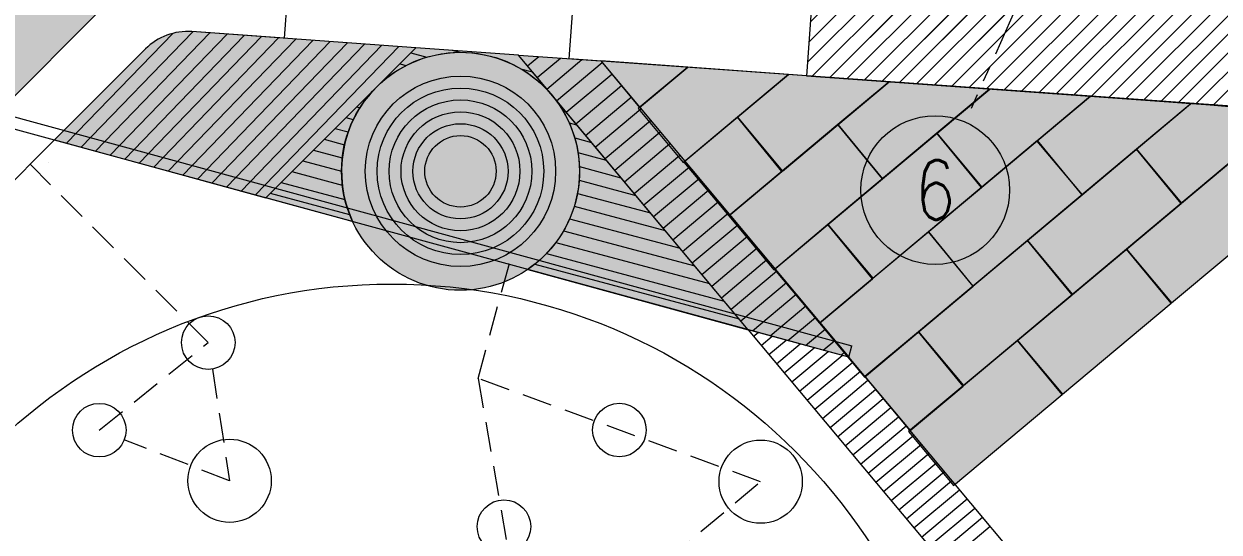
# Model space of a CAD drawing. Header units: millimetres. Extents: x 2471 to 2909, y 1327 to 1568.
# Drawn here: x 2622.96 to 2633.01, y 1375.68 to 1379.95 of the extents above; entities that cross this region are included whole.
import ezdxf
from ezdxf.enums import TextEntityAlignment as Align

# ---------------------------------------------------------------- set-up
doc = ezdxf.new("R2010")
doc.units = ezdxf.units.MM
for name, pattern in [('PHANTOM', [2.5, 1.25, -0.25, 0.25, -0.25, 0.25, -0.25]), ('XREF_MOBILIARIO_200612$0$DASHED', [19.049999999999997, 12.7, -6.35]), ('XREF_MOBILIARIO_200612$0$DASHED2', [0.375, 0.25, -0.125])]:
    doc.linetypes.add(name, pattern=pattern)
doc.layers.get('0').update_dxf_attribs({"color": 251, "lineweight": 9})
for name, color, linetype, lineweight in [('01-detalle', 251, 'Continuous', 13), ('A-EJES', 251, 'PHANTOM', 13), ('A-HATCH', 251, 'Continuous', 13), ('A-MURO BAJO', 251, 'Continuous', 13), ('COTAS-EXTER', 251, 'Continuous', 13), ('DLP_VERDE', 251, 'Continuous', 13), ('HATCH', 251, 'Continuous', 13), ('HATCH-PISOS', 251, 'Continuous', 13), ('XREF_MOBILIARIO_200612$0$A-CARP', 251, 'Continuous', 13), ('XREF_MOBILIARIO_200612$0$A-TECHO-PROY', 251, 'XREF_MOBILIARIO_200612$0$DASHED', 13), ('XREF_PAISAJISMO_200612$0$A-MURO BAJO', 251, 'Continuous', 13), ('XREF_PAISAJISMO_200612$0$A-PISO', 251, 'Continuous', 13), ('XREF_PAISAJISMO_200612$0$A-PISO-BAJO', 251, 'Continuous', 13), ('XREF_PISOS_200612$0$A-PISO', 251, 'Continuous', 13)]:
    doc.layers.add(name, color=color, linetype=linetype, lineweight=lineweight)
doc.styles.add('ROMANS', font='romans.shx', dxfattribs={"width": 0.8})

# ---------------------------------------------------------------- blocks, each defined once
blk = doc.blocks.new('A$C64a6e5d1')
at = {"layer": 'A-EJES', "ltscale": 0.5}
blk.add_line((61.06748395206523, 14.91401580348611, -3.413906476472085e-07), (54.99859413161175, 1.196560632437468, -4.65277739234368e-07), dxfattribs=at)
at = {"layer": 'A-EJES', "linetype": 'Continuous'}
blk.add_circle((54.74572372244438, 0.625, -4.65277739234368e-07), 0.6249999999999999, dxfattribs=at)
at = {"layer": 'A-EJES', "color": 1, "linetype": 'Continuous', "style": 'ROMANS', "width": 0.8}
blk.add_text('6', height=0.4999999999999999, dxfattribs=at).set_placement((54.74572372244438, 0.625, -4.65277739234368e-07), align=Align.MIDDLE_CENTER)
blk = doc.blocks.new('XREF_MOBILIARIO_200612$0$B2')
blk.add_circle((-2.328306436538696e-10, 0), 0.35)
blk = doc.blocks.new('XREF_MOBILIARIO_200612$0$B3')
blk.add_circle((0, 0), 0.225)
blk = doc.blocks.new('XREF_MOBILIARIO_200612')
at = {"layer": 'XREF_MOBILIARIO_200612$0$A-TECHO-PROY', "linetype": 'XREF_MOBILIARIO_200612$0$DASHED2'}
for p, q in [((66.7052330331359, 56.80889289408038, -1.565604521475061e-07), (65.20713009645777, 58.3069958307585, -1.081903963408292e-06)), ((68.97316423065614, 56.50829441516447, 4.653556111599346e-06), (69.26146276356926, 57.56270012679071)), ((65.78931268258356, 56.07288004674407, -1.565604521475061e-07), (66.7052330331359, 56.80889289408038, -1.565604521475061e-07)), ((71.34874377023012, 55.64015730819183, 4.653556111599346e-06), (68.97316423065614, 56.50829441516447, 4.653556111599346e-06)), ((68.97316423065614, 56.50829441516447, 4.653556111599346e-06), (69.40912495642951, 54.01691445420765, 4.653556111599346e-06)), ((69.40912495642951, 54.01691445420765, 4.653556111599346e-06), (71.34874377023012, 55.64015730819183, 4.653556111599346e-06))]:
    blk.add_line(p, q, dxfattribs=at)
at = {"layer": 'XREF_MOBILIARIO_200612$0$A-TECHO-PROY', "linetype": 'XREF_MOBILIARIO_200612$0$DASHED2', "elevation": -1.565604521475061e-07}
blk.add_lwpolyline([(66.73959496573715, 56.58653224651003), (66.8846786811647, 55.64767617899076), (65.99906361848207, 55.99145802951472)], dxfattribs=at)
at = {"layer": 'XREF_MOBILIARIO_200612$0$A-CARP', "color": 6}
for name, p, rotation in [('XREF_MOBILIARIO_200612$0$B3', (66.7052330331359, 56.80889289408038, -1.565604521475061e-07), 268.8589869523622), ('XREF_MOBILIARIO_200612$0$B3', (65.78931268258356, 56.07288004674407, -1.565604521475061e-07), 268.8589869523622), ('XREF_MOBILIARIO_200612$0$B3', (70.16095400044313, 56.07422586167815, 4.653556111599346e-06), 268.7304302500143), ('XREF_MOBILIARIO_200612$0$B2', (66.8846786811647, 55.64767617899076, -1.565604521475061e-07), 11.60911727575948), ('XREF_MOBILIARIO_200612$0$B2', (71.34874377023012, 55.64015730819183, 4.653556111599346e-06), 9.539961799633913), ('XREF_MOBILIARIO_200612$0$B3', (69.19114459354282, 55.26260443468606, 4.653556111599346e-06), 268.7304302500143)]:
    blk.add_blockref(name, p, dxfattribs=dict(at, rotation=rotation))
blk = doc.blocks.new('A$Cda3111fd')
at = {"layer": 'XREF_PAISAJISMO_200612$0$A-MURO BAJO'}
for p, q in [((36.75981454981957, 22.35774051491171, 1.57157086263641e-05), (32.75092070482788, 18.34884666930884, 1.57157086263641e-05)), ((43.43711673250073, 20.53201403934509, 1.57157086263641e-05), (43.46349091047887, 20.62847337126732, 1.57157086263641e-05))]:
    blk.add_line(p, q, dxfattribs=at)
at = {"layer": 'XREF_PAISAJISMO_200612$0$A-MURO BAJO', "elevation": 1.57157086263641e-05}
for points in [[(30.53929266083287, 24.16224348824471), (43.46349091047887, 20.62847337126732)], [(43.43711673250073, 20.53201403934509), (30.53199856553692, 24.06056722719222)]]:
    blk.add_lwpolyline(points, dxfattribs=at)
at = {"layer": 'XREF_PAISAJISMO_200612$0$A-PISO'}
blk.add_line((42.59147569036577, 20.7634032536298, 1.57157086263641e-05), (45.57928849817836, 17.19325617514551, 1.57157086263641e-05), dxfattribs=at)
at = {"layer": 'XREF_PAISAJISMO_200612$0$A-PISO', "elevation": 1.57157086263641e-05}
blk.add_lwpolyline([(45.84551605765591, 17.65420899633318), (43.43711673250073, 20.53201403934509)], dxfattribs=at)
at = {"layer": 'XREF_PAISAJISMO_200612$0$A-PISO-BAJO'}
blk.add_circle((39.5947667924047, 16.34709194395691, 1.57157086263641e-05), 4.8, dxfattribs=at)
at = {"layer": 'XREF_PISOS_200612$0$A-PISO'}
for p, q in [((36.70706619383418, 22.16482185013592, 1.57157086263641e-05), (36.70804862337536, 22.16455323155969, 1.57157086263641e-05)), ((42.63807211184758, 20.7077250406146, 1.57157086263641e-05), (42.67658910891623, 20.7399596106261, 1.57157086263641e-05)), ((42.70225128449965, 20.63103714212775, 1.57157086263641e-05), (42.79403231825563, 20.70784796308726, 1.57157086263641e-05)), ((42.76643045715173, 20.5543492436409, 1.57157086263641e-05), (42.91147552756593, 20.67573631554842, 1.57157086263641e-05)), ((42.8306096298038, 20.47766134515405, 1.57157086263641e-05), (43.02891873690533, 20.64362466707826, 1.57157086263641e-05)), ((42.89478880245588, 20.40097344666719, 1.57157086263641e-05), (43.14636194621562, 20.61151301953942, 1.57157086263641e-05)), ((42.95896797510795, 20.32428554818034, 1.57157086263641e-05), (43.26380515555502, 20.57940137106925, 1.57157086263641e-05)), ((43.02314714776003, 20.24759764876217, 1.57157086263641e-05), (43.38124836486531, 20.54728972353041, 1.57157086263641e-05)), ((43.0873263204121, 20.17090975027531, 1.57157086263641e-05), (43.47076487654704, 20.49180644378066, 1.57157086263641e-05)), ((43.15150549306418, 20.09422185178846, 1.57157086263641e-05), (43.53494404919911, 20.41511854436249, 1.57157086263641e-05)), ((43.21568466571625, 20.01753395330161, 1.57157086263641e-05), (43.59912322185119, 20.33843064587563, 1.57157086263641e-05)), ((43.27986383839743, 19.94084605481476, 1.57157086263641e-05), (43.66330239450326, 20.26174274738878, 1.57157086263641e-05)), ((43.34404301104951, 19.8641581563279, 1.57157086263641e-05), (43.72748156715534, 20.18505484890193, 1.57157086263641e-05)), ((43.40822218370158, 19.78747025690973, 1.57157086263641e-05), (43.79166073980741, 20.10836695041507, 1.57157086263641e-05)), ((43.47240135635366, 19.71078235842288, 1.57157086263641e-05), (43.85583991245949, 20.03167905192822, 1.57157086263641e-05)), ((43.53658052900573, 19.63409445993602, 1.57157086263641e-05), (43.92001908511156, 19.95499115251005, 1.57157086263641e-05)), ((43.60075970165781, 19.55740656144917, 1.57157086263641e-05), (43.98419825776364, 19.87830325402319, 1.57157086263641e-05)), ((43.66493887430988, 19.48071866296232, 1.57157086263641e-05), (44.04837743041571, 19.80161535553634, 1.57157086263641e-05)), ((43.72911804696196, 19.40403076447546, 1.57157086263641e-05), (44.11255660306779, 19.72492745704949, 1.57157086263641e-05)), ((43.79329721961403, 19.32734286505729, 1.57157086263641e-05), (44.17673577571986, 19.64823955856264, 1.57157086263641e-05)), ((43.85747639226611, 19.25065496657044, 1.57157086263641e-05), (44.24091494840104, 19.57155166007578, 1.57157086263641e-05)), ((43.92165556491818, 19.17396706808358, 1.57157086263641e-05), (44.30509412105312, 19.49486376158893, 1.57157086263641e-05)), ((43.98583473757026, 19.09727916959673, 1.57157086263641e-05), (44.36927329370519, 19.41817586217076, 1.57157086263641e-05)), ((44.05001391022233, 19.02059127110988, 1.57157086263641e-05), (44.43345246635727, 19.3414879636839, 1.57157086263641e-05)), ((44.11419308290351, 18.94390337262303, 1.57157086263641e-05), (44.49763163900934, 19.26480006519705, 1.57157086263641e-05)), ((44.17837225555559, 18.86721547320485, 1.57157086263641e-05), (44.56181081166142, 19.1881121667102, 1.57157086263641e-05)), ((44.24255142820766, 18.790527574718, 1.57157086263641e-05), (44.62598998431349, 19.11142426822335, 1.57157086263641e-05))]:
    blk.add_line(p, q, dxfattribs=at)
blk.add_blockref('XREF_MOBILIARIO_200612', (-28.65185985536664, -36.15390878543258, 1.57157086263641e-05))
blk = doc.blocks.new('ESTRUCTURAS_PISO-1')
at = {"layer": 'HATCH'}
h = blk.add_hatch(color=256, dxfattribs=at)
h.dxf.hatch_style = 1
h.paths.add_polyline_path([(0.1499999901079718, 19.44999999668642), (0.1499999922561983, 14.60000000600598), (5.887486622668803e-07, 14.60000000616151), (-2.934752046712674e-06, 19.44999999667903)])
h.paths.add_polyline_path([(0.1499999928682882, 25.95000000711354), (-5.750000026271664, 25.95000000711354), (-5.750000026271664, 24.90000000721841), (-5.600000026644011, 24.90000000718919), (-5.600000027575334, 25.80000000716143), (-3.661173650471028e-06, 25.80000000709185), (-3.661244591057766e-06, 20.55000000711334), (-1.400003661290611, 20.55000000711266), (-1.400003661291521, 20.45000000710161), (-3.661290065792855e-06, 20.45000000710161), (-2.971077265101485e-06, 19.49999999667909), (1.799999990873403, 19.49999999676641), (1.799999991804725, 20.14999999637678), (1.699999994039899, 20.14999999637678), (1.699999989383286, 19.64999999677241), (0.1499999900188413, 19.6499999966851)])
h.paths.add_polyline_path([(-2.400000023105349, 21.40000001892554), (-2.300000025499685, 21.40000001898738), (-2.300000025898953, 23.10000000707873), (-5.750000023105713, 23.10000000707873), (-5.750000024036126, 21.80000000707298), (-5.650000024036672, 21.80000000707298), (-5.650000024036672, 23.00000000707269), (-2.400000023477332, 23.00000000714272)], flags=17)
h.paths.add_polyline_path([(-5.750000023501343, 20.45000000711354), (-2.30000002496763, 20.45000000711354), (-2.30000002496763, 20.60000000706134), (-5.750000023501343, 20.60000000709033)], flags=17)
h.paths.add_polyline_path([(-6.250003684932381, 17.49999994136726), (-6.250003684932381, 17.74999994136749), (-5.000000014646503, 17.74999995597409), (-5.00000001562239, 17.49999995653786)])
h.paths.add_polyline_path([(1.14999999027259, 15.10000000163188), (1.049999989714706, 15.10000000163188), (1.049999986084913, 13.10000000130026), (0.1499999868392479, 13.10000000036894), (0.149999986218063, 13.7000000003693), (-1.32231434690766e-08, 13.70000000021378), (-1.32231434690766e-08, 13.02500000021359), (-1.32231434690766e-08, 12.35000000021341), (0.149999986218063, 12.35000000005789), (0.1499999868383384, 12.95000000005825), (1.049999986084913, 12.94999999912693), (1.049999989714706, 10.94999999879542), (1.149999989341268, 10.94999999879542), (1.149999985615977, 12.94999999912693), (6.399999994740028, 12.95000001106484), (6.399999995450344, 12.60000001080857), (6.549999995451799, 12.60000001101946), (6.549999994607788, 13.02500000021359), (6.549999995451799, 13.44999998940727), (6.399999992926496, 13.44999998961816), (6.399999992082485, 13.09999998936235), (1.149999985615977, 13.10000000130026)])
h.paths.add_polyline_path([(0.149999990086144, 6.500000003740752), (0.1499999922561983, 11.4499999944212), (-7.185008144006133e-09, 11.44999999426568), (2.101023710565642e-08, 6.599999998643739), (-1.450000009989708, 6.599999996408997), (-1.450000009989708, 7.049999985408022), (-4.100000009989344, 7.049999954061605), (-4.100000010003896, 6.899999996787415), (-1.600000009812902, 6.899999996711813), (-1.600000009915675, 6.449999996264978), (-9.899849828798324e-09, 6.449999998643648), (-9.899849828798324e-09, 1.149994747349524), (-0.9000000094556526, 1.149991251752112), (-0.9000000102296326, 0.9999999873791694), (2.159140422008932e-09, 0.9999999872172793), (0, 0), (4.599997728599192, -6.536652108479757e-09), (4.599997728601011, 0.1499847499508178), (0.1499999928646503, 0.1500089923139285), (0.1499999926736564, 6.350000003742025), (1.799999991088043, 6.350000003649029), (1.799999990873403, 6.500000003660716)])
h.paths.add_polyline_path([(2.70000000148957, 5.550000003573359), (6.150000003291098, 5.550000003547893), (6.150000002794513, 5.650000003547348), (2.70000000149048, 5.650000003573723)])
h.paths.add_polyline_path([(2.69999999776519, 6.450000003562081), (2.799999995530015, 6.450000003562081), (2.799999996453153, 8.150000003800642), (6.049999999255306, 8.150000003713558), (6.050000000186628, 6.850000003074229), (6.149999995902363, 6.850000003219748), (6.149999996606311, 8.250000003810442), (2.70000000521577, 8.250000003736773)])
h.paths.add_polyline_path([(2.799999997389023, 3.050000003789364), (6.049999999257125, 3.05000000370228), (6.050000000186628, 4.350000004021013), (6.14999999869633, 4.350000003875493), (6.149999996526276, 2.900000003620448), (2.699999998075327, 2.900000003752325), (2.699999994815698, 4.750000003535888), (2.799999996463157, 4.750000003521563)])
h.paths.add_polyline_path([(-8.400000015386468, 9.399997958064432), (-8.400000015387377, 9.299997962376892), (-6.650000015083606, 9.2999979557394), (-6.650000014152283, 8.399997956493735), (-7.250000015003934, 8.399997957586038), (-7.250000014848411, 8.249997958144832), (-6.50000001508306, 8.249997956432594), (-6.50000001508397, 15.54999995996434), (-4.000000016390914, 15.54999995996434), (-4.000000015079422, 8.24999795708652), (-1.900000013475619, 8.249997956946572), (-1.900000013464705, 8.399999954503187), (-3.850000013468161, 8.399999954535701), (-3.850000013179852, 12.09999995453461), (-1.200000013788667, 12.09999995448914), (-1.200000013788667, 12.24999995449025), (-3.850000013179852, 12.2499999545463), (-3.850000013153476, 13.84999995453461), (-1.200000014399848, 13.84999995435123), (-1.200000014378929, 13.99999995435951), (-3.850000013770114, 13.9999999544907), (-3.850000017528146, 15.69999994814884), (-6.650000015079968, 15.69999762439011), (-6.650000015083606, 9.399997955270464)])
h.paths.add_polyline_path([(-10.9000000136657, 0.3999999965470806), (-10.75000001359876, 0.3999999965416237), (-10.75000000506498, 3.500000003163564), (-10.60000000515811, 3.499999999438273), (-10.60000001368644, 0.1999999938151404), (-10.90000001369117, 0.1999999929029173)])
h.paths.add_polyline_path([(-6.15000000998316, 5.249999998436579), (-6.300000009994619, 5.249999998651447), (-6.300000010074655, 6.899999999438478), (-11.10000000075524, 6.899999997268424), (-11.10000000059972, 7.04999999670963), (-4.750000009952601, 7.049999958050194), (-4.750000009938958, 6.899999997925761), (-6.150000010105032, 6.899999999505781)])
h.paths.add_polyline_path([(-12.00000000639193, 6.900000003306559), (-12.60000000639229, 6.900000002686284), (-12.60000000546097, 6.000000003439709), (-10.600000005129, 5.999999999809916), (-10.600000005129, 5.900000000183354), (-12.60000000546097, 5.900000003908644), (-12.60000001700337, 0.3999999839160182), (-12.45000020287534, 0.3999999839160182), (-12.44999984873357, 0.2000000295377049), (-12.59999974622679, 0.2000000303369234), (-12.74999996135739, 0.2000000303371507), (-12.75000002810793, 6.900000020378229), (-14.9499999766349, 6.900000000155728), (-14.9499999766349, 7.050000003318701), (-12.6000000281083, 7.050000002780962), (-12.00000000654745, 7.050000002747765)])
h.paths.add_polyline_path([(-6.20000000989603, 4.24999999399472), (-7.800000010133772, 4.249999993063398), (-7.80000001004737, 0.7999999902694981), (-6.600000009437281, 0.7999999912008207), (-6.600000009524592, 0.6999999908283598), (-7.90000001014414, 0.6999999929183787), (-7.900000010070471, 4.349999984309079), (-6.20000000989603, 4.34999999175966)])
h.paths.add_polyline_path([(-5.300000009907308, 4.349999988035279), (-5.300000009881842, 0.6999999862335926), (-5.400000009881296, 0.6999999867301767), (-5.400000009907671, 4.349999988034369)])
h.paths.add_polyline_path([(-2.800000010121039, 4.249999992137873), (-4.500000009855285, 4.249999993063398), (-4.500000009869837, 4.349999994709151), (-2.700000010086114, 4.349999991449522), (-2.700000009954238, 0.6999999929984142), (-4.100000010238546, 0.6999999908283598), (-4.100000010325857, 0.7999999912008207), (-2.800000010035546, 0.7999999902694981)])
h.paths.add_polyline_path([(-8.100000006853406, 14.89999796627717), (-8.400000006858136, 14.89999796536495), (-8.400000015415571, 11.79999795974084), (-8.2500000154796, 11.79999795601555), (-8.250000006935807, 14.69999796628554), (-8.100000006869777, 14.69999796627872)])
h.paths.add_polyline_path([(-16.30000001506141, 11.04999796365018), (-14.60000001529352, 11.04999796272432), (-14.60000001527897, 10.94999796107845), (-16.40000001513363, 10.94999796433808), (-16.4000000152655, 14.39999796278926), (-15.00000001491026, 14.39999796495931), (-15.00000001482294, 14.29999796458674), (-16.30000001514873, 14.29999796551806)])
h.paths.add_polyline_path([(-12.80000001515418, 10.04999795713616), (-12.80000001507415, 8.399997956349125), (-8.15000001494991, 8.39999795851736), (-8.150000015104524, 8.249997959076154), (-14.3500000152053, 8.249997967546278), (-14.35000001521803, 8.399997957861729), (-12.95000001504377, 8.399997956281823), (-12.95000001516564, 10.04999795735102)])
h.paths.add_polyline_path([(-13.70000001484641, 10.94999796775323), (-13.70000001487278, 14.39999796905749), (-13.80000001526696, 14.39999796955408), (-13.80000001524149, 10.94999796775232)])
h.paths.add_polyline_path([(-19.10000001524713, 8.399997957152095), (-19.10000001524713, 13.15000320843933), (-18.20000001569315, 13.15000670403583), (-18.20000001491917, 13.29999796840866), (-19.25000001530316, 13.29999796859693), (-19.25000001530316, 8.249997973719019), (-15.00000001895933, 8.249997968400294), (-15.00000001859917, 8.399997963041642)])
h.paths.add_polyline_path([(-11.20000001501739, 11.04999796271886), (-11.20000001510289, 14.2999979655184), (-12.45000001571134, 14.29999796644938), (-12.45000001562403, 14.39999796495931), (-11.1000000150043, 14.39999796286929), (-11.10000001507797, 10.94999797147852), (-12.90000001485805, 10.94999796402794), (-12.90000001485805, 11.049997961793)])
h.paths.add_polyline_path([(-19.10000002821471, 0.8500000296980943), (-17.80000002810357, 0.8500000303661182), (-17.80000002810357, 0.7000000303655725), (-19.25000002811703, 0.700000030254273), (-19.25000003223704, 7.050000000155023), (-17.65000003179739, 7.050000000155023), (-17.65000003179739, 6.90000000037503), (-19.10000003199184, 6.900000000256796), (-19.10000003168898, 4.5999999705856), (-16.90000003185742, 4.599999971761122), (-16.90000003175737, 4.499999971758598), (-19.10000003058303, 4.499999970587851)])
h.paths.add_polyline_path([(-16.0000000281043, 0.7000000303655725), (-15.85000002810466, 0.7000000303655725), (-15.85000003179721, 4.499999971403213), (-16.00000003180685, 4.499999971403213)])
h.paths.add_polyline_path([(-23.71174792393867, 4.694981177060299), (-26.83278698222875, 2.52723688927847), (-26.77574107907731, 2.44510428344779), (-23.65470202177403, 4.612848570476899)])
h.paths.add_polyline_path([(-26.52437364007255, 11.81219777092031), (-27.66529168568104, 13.45484989931481), (-27.54209277622795, 13.54041875227335), (-26.40117473075134, 11.89776662390648), (-25.78514996728882, 12.32563187735809), (-25.35729298958267, 11.70963859598555), (-25.48049140109742, 11.62406902544637), (-25.82277414885993, 12.11685956980898), (-26.56199076153553, 11.60342398809075), (-25.42106316003355, 9.960778509607053), (-25.50319543466867, 9.903732130323192), (-26.6441230360897, 11.5463776088651), (-30.87393566005994, 8.608489717905968), (-30.67427317494639, 8.321026536457225), (-30.79747158646387, 8.235456965932826), (-31.28239044532347, 8.93361675210349), (-31.15919503681744, 9.019183173721785), (-30.95953439010373, 8.731719043735893)])
h.paths.add_polyline_path([(-22.3499985845956, 2.30000002970894), (-22.94999963087412, 2.300000029709395), (-22.94999963087412, 2.371161799319339), (-23.77326304836424, 3.556466401709827), (-23.19833480277794, 3.95578771647547), (-23.14128890068423, 3.873655109993706), (-23.63408453974353, 3.531379697311877), (-22.84827514547305, 2.400000029709304), (-22.24999858459614, 2.400000029708849), (-22.24999858459523, 0.2000000307527898), (-22.95000003147925, 0.2000000307527898), (-22.95000003147925, 0.3000000297215593), (-22.3499985845956, 0.3000000297228098)])
h.paths.add_polyline_path([(-25.96799133173045, 1.545081866982059), (-26.09119024150004, 1.459513013815126), (-25.21638473839812, 0.2000000322293545), (-24.15000003164278, 0.2000000317319746), (-24.15000003152727, 0.3500000304429705), (-25.13793703094416, 0.3500000304434252)])
h.paths.add_polyline_path([(-24.25024774732537, 5.294996126930187), (-25.22002616713417, 6.691247680465267), (-28.1767991370134, 4.637593927563557), (-27.43520520152833, 3.569874068910394), (-27.51733780604809, 3.512828168180931), (-28.3159804159277, 4.662684625234988), (-25.19494220884008, 6.830430142921387), (-24.16811514084293, 5.352042029084487)])
h.paths.add_polyline_path([(-19.40000002823308, 0.7000000294699475), (-20.45000003131645, 0.7000000289278887), (-20.45000003140376, 0.8500000276640094), (-19.55000002830548, 0.8500000276640094), (-19.55000003134501, 6.899999999887314), (-20.80000003110126, 6.899999999433135), (-20.80000003117311, 7.049999999508827), (-19.40000003050227, 7.050000000155023)])
h.paths.add_polyline_path([(-24.967082299715, 10.88487278332582), (-23.14159015980385, 8.256612265387503), (-24.45575031490716, 7.343845451685866), (-24.39870441283983, 7.261712845143734), (-23.248808660127, 8.060387708489998), (-22.44284660495669, 6.899999998742032), (-21.20000003107907, 6.899999999324905), (-21.20000003114637, 7.049999999352394), (-22.36439916846848, 7.049999998832163), (-23.09708681497796, 8.104890529516524), (-22.93282191911749, 8.21898279037714), (-24.84388360874436, 10.97044197081891)])
h.paths.add_polyline_path([(-29.63647424236933, 12.08574824794175), (-29.55090538617787, 11.96254934035835), (-32.01488334300757, 10.25117243237378), (-31.92931377223613, 10.12797402097351), (-32.13464623967684, 9.98535860497418), (-32.30578394513668, 10.2317564248159)])
h.paths.add_polyline_path([(-36.77959101310626, 20.09127111936607), (-32.91935419428592, 22.77243151456855), (-33.00492304726959, 22.89563042445297), (-36.98835447251258, 20.12890416520361), (-36.38937249993978, 19.2665117966659), (-36.2661807654149, 19.35207566715951)])
h.paths.add_polyline_path([(-33.45751670946083, 18.98952507340493), (-32.48773637289105, 17.59327076350905), (-32.40560376502344, 17.65031666655011), (-33.43243000565781, 19.12870358165969), (-36.43027014201198, 17.04652815545023), (-35.63162751401978, 15.89667166285926), (-35.54949490715808, 15.95371756511645), (-36.29109163557769, 17.02144144943441)])
h.paths.add_polyline_path([(-31.94923655356251, 16.9932558106442), (-34.94707669261243, 14.91108038243362), (-34.89003079009126, 14.82894777620868), (-31.89219065145062, 16.91112320413492)])
h.paths.add_polyline_path([(-33.4102735787601, 12.87374482074767), (-34.12334735478453, 13.90040240313567), (-34.20547996154801, 13.84335650073899), (-33.4353602809224, 12.73456631355657), (-30.43752015047994, 14.81674173591409), (-31.43582343147409, 16.25406235420155), (-31.51795603614573, 16.19701645336318), (-30.5766986518729, 14.84182844524935)])
h.paths.add_polyline_path([(-26.3944698404548, 13.72873608847954), (-26.51767054416996, 13.64317043779454), (-29.25587311459458, 17.58553394098226), (-29.13267423432808, 17.67110277349252)])
h.paths.add_polyline_path([(6.399999992982885, 14.94999999316224), (3.549999986361399, 14.95000000171058), (3.54999999008669, 15.10000000161733), (6.64999999570955, 15.09999999307445), (6.649999996621773, 14.7999999930696), (6.399999992976518, 14.7999999931003)])
h.paths.add_polyline_path([(2.70000000149048, 20.39999999685335), (6.150000002794513, 20.39999999687973), (6.150000003291098, 20.49999999687918), (2.70000000148957, 20.49999999685372)])
h.paths.add_polyline_path([(6.149999996606311, 17.79999999661675), (6.149999995902363, 19.19999999720733), (6.050000000186628, 19.19999999735285), (6.049999999255306, 17.89999999671375), (2.799999996455881, 17.89999999662666), (2.799999995530015, 19.59999999686499), (2.69999999776519, 19.59999999686499), (2.70000000521577, 17.79999999669042)])
h.paths.add_polyline_path([(5.050000002334855, 25.95000000725292), (0.1999999906574885, 25.95000000732739), (0.1999999908757673, 25.79999999685913), (4.900005242175212, 25.79999999685913), (4.900008737772623, 24.89999999730514), (5.05000000214568, 24.89999999653116)])
h.paths.add_polyline_path([(2.699999998075327, 23.09999999667468), (2.699999994815698, 21.29999999689119), (2.799999996461338, 21.29999999690585), (2.799999997387204, 22.99999999663794), (6.049999999255306, 22.99999999672502), (6.050000000186628, 21.69999999640606), (6.149999995902363, 21.69999999655158), (6.149999996526276, 23.09999999680656)])
h.paths.add_polyline_path([(-23.75231534354225, 12.64176790105512), (-22.01241555602155, 10.13672324488925), (-22.54627026332219, 9.765929906284896), (-22.63180651902076, 9.889151456900663), (-22.2211833077954, 10.17435330923456), (-23.87551425330639, 12.55619904788432), (-24.28617728585323, 12.27096953731291), (-25.71232465294725, 14.3242848296486), (-25.58912566694198, 14.40985373535489), (-24.24854697443243, 12.47973749279777), (-23.22188938269755, 13.19281126131034), (-24.50542208371644, 15.04079476238689), (-24.91608425903996, 14.75556372930976), (-24.97313125050277, 14.83769790910219), (-24.43926917339195, 15.20849636621438), (-23.09869047531993, 13.27838011236167), (-18.7867286359251, 16.27328997176369), (-18.87229748898335, 16.39648888136185), (-18.70803243298542, 16.51058057652961), (-18.53689472675069, 16.26418275716537)])
h.paths.add_polyline_path([(-20.04173848105347, 18.08020731596059), (-19.95616962786789, 17.95700840618088), (-19.79190441645096, 18.07110020934135), (-19.96304212279938, 18.31749802886475), (-22.46808662547392, 16.57759803118779), (-22.3825177733479, 16.45439912130007)])
h.paths.add_polyline_path([(-29.1611971853481, 17.71216907677444), (-30.63958410348732, 16.68534284012367), (-30.72515295666562, 16.80854174989361), (-29.36996491545779, 17.74979915633821), (-32.96385674403336, 22.92415337553348), (-27.54310474794966, 26.68918287528822), (-26.80150802474236, 25.62145899687698), (-26.9247069344392, 25.5358901435967), (-27.58073480484472, 26.48041511279735), (-32.75508897869713, 22.88652331994285), (-29.84574797215373, 18.6977603900649), (-28.49056000420387, 19.6390177478047), (-28.43351410199921, 19.55688514137296), (-29.7887021083161, 18.6156277572095)])
h.paths.add_polyline_path([(-27.49465998418327, 19.78283412891187), (-27.43761408201135, 19.70070152232847), (-24.52190655414688, 21.72583104520095), (-24.57895245780765, 21.80796365067681)])
h.paths.add_polyline_path([(-27.86889459636495, 20.49694088172259), (-27.95102720103387, 20.43989498087126), (-28.97785343769465, 21.91828189915782), (-25.77468178973595, 24.14307207735487), (-25.71763588759404, 24.06093947100396), (-26.00510000668874, 23.86127881617585), (-25.26350328053741, 22.79355493075866), (-25.34563588582114, 22.73650902949714), (-26.08723260944043, 23.80423291667057), (-28.83867493239541, 21.8931951924493)])
h.paths.add_polyline_path([(-26.98124686740721, 19.04364066869869), (-26.01146653216165, 17.64738635745709), (-23.09575899802621, 19.67251588484055), (-23.83735572845035, 20.7402397675711), (-23.91948833296465, 20.68319386683777), (-23.23494026285425, 19.69760656199173), (-25.98638258501524, 17.78656883824794), (-26.89911426048275, 19.10068657119223)])
h.paths.add_polyline_path([(6.399999992976518, 11.25000000732689), (6.399999992982885, 11.10000000726495), (3.549999986361399, 11.09999999873116), (3.54999999008669, 10.94999999882452), (6.649999996640872, 10.95000000735286), (6.649999995671351, 11.25000000735304)])
edge = h.paths.add_edge_path()
edge.add_line((-29.9383385813544, 6.82322805691706), (-27.47436997217574, 8.53461893019778))
edge.add_line((-27.47436997217574, 8.53461893019778), (-27.55993963125366, 8.657817478475067))
edge.add_line((-27.55993960924116, 8.657817446785089), (-29.81857746313744, 7.089042421055751))
edge.add_line((-29.81857746314017, 7.089042421055296), (-29.90414703429724, 7.212240832968291))
edge.add_line((-29.90414703429724, 7.21224083296795), (-30.10947772288091, 7.069624879620051))
edge.add_line((-30.10947772288091, 7.069624879620051), (-29.9383385813544, 6.82322805691706))
edge = h.paths.add_edge_path(flags=17)
edge.add_line((-6.650000015080877, 15.69999795651222), (-6.250003683101568, 15.6999979563526))
h.paths.add_polyline_path([(-1.45000368401179, 15.39999993975266), (-1.45000368401179, 16.24999993975291), (-1.200000013725912, 16.24999995435951), (-1.2000000147018, 15.39999995492326)])
h.paths.add_polyline_path([(-2.600003684932744, 17.49999994136726), (-2.600003684932744, 17.74999994136749), (-1.500000014646503, 17.74999995597409), (-1.50000001562239, 17.49999995653786)])
h.paths.add_polyline_path([(-17.35000003179721, 7.049984790701501), (-15.85000003179721, 7.049984790701501), (-15.85000003179721, 6.900000000098998), (-17.35000003179721, 6.900000000098998)])

msp = doc.modelspace()

# ---------------------------------------------------------------- hatches: boundary and pattern name
at = {"layer": 'A-HATCH'}
h = msp.add_hatch(dxfattribs=at)
h.set_pattern_fill('ANSI31', color=256, scale=0.035)
h.set_pattern_definition([(45, (-223918.5418842051, -8186702.851715954), (-0.0785772410593551, 0.0785772410593551), [])])
h.paths.add_polyline_path([(2629.86600859218, 1384.001100823102), (2629.544063712812, 1379.512632098799), (2634.032532437813, 1379.190687219431), (2634.354477317181, 1383.679155943734)])
h = msp.add_hatch(dxfattribs=at)
h.set_pattern_fill('ANSI31', color=256, scale=0.035)
h.set_pattern_definition([(45.00000000000001, (-223918.5418842059, -8186702.851715954), (-0.07857724105935518, 0.07857724105935518), [])])
h.paths.add_polyline_path([(2629.866008592354, 1384.001100824965), (2629.544063712986, 1379.512632100662), (2634.032532437988, 1379.190687221294), (2634.354477317356, 1383.679155945597)])
at = {"layer": 'DLP_VERDE'}
h = msp.add_hatch(dxfattribs=at)
h.set_pattern_fill('AR-SAND', color=256, scale=0.0035, angle=215)
h.set_pattern_definition([(252.5, (-223918.5418844333, -8186702.851716646), (0.1028379063742484, -0.1371042579803462), [0, -0.135128, 0, -0.15113, 0, -0.1444625]), (222.5, (-223918.5418844333, -8186702.851716646), (0.01502412461654384, -0.2957586482645716), [0, -0.07289800000000002, 0, -0.121793, 0, -0.04667250000000001]), (182.5, (-223918.4523126147, -8186702.788997783), (-0.2264915386418954, -0.1592051501849949), [0, -0.04445, 0, -0.16002, 0, -0.208915]), (172.5, (-223918.4523126147, -8186702.788997783), (-0.1741606377632479, -0.217199849944006), [0, -0.022225, 0, -0.104902, 0, -0.120015])])
edge = h.paths.add_edge_path()
edge.add_line((2632.622295412082, 1387.482062496995), (2634.255672098799, 1386.759434535918))
edge.add_line((2634.255672098799, 1386.759434535918), (2636.137414885444, 1391.009478459885))
edge.add_line((2636.137414885444, 1391.009478459885), (2637.992837203746, 1395.203274627035))
edge.add_line((2637.992837203746, 1395.203274627035), (2636.621992280233, 1389.634245150541))
edge.add_line((2636.621992280233, 1389.634245150541), (2634.814821107393, 1385.551086266344))
edge.add_line((2634.814821107393, 1385.551086266344), (2634.771829629629, 1385.453913029102))
edge.add_line((2634.771829629629, 1385.453913029102), (2634.568777069413, 1385.468477454787))
edge.add_line((2634.568777069413, 1385.468477454787), (2634.156837450653, 1383.79364905302))
edge.add_line((2634.156837450653, 1383.79364905302), (2627.080342536843, 1384.301227404555))
edge.add_line((2627.080342536843, 1384.301227404555), (2627.209116305508, 1386.096553285425))
edge.add_line((2627.209116305508, 1386.096553285425), (2620.027566524913, 1386.611673356784))
edge.add_line((2620.027566524913, 1386.611673356784), (2619.598108268219, 1380.633732683775))
edge.add_line((2619.598108268219, 1380.633732683775), (2623.96909696899, 1380.313544243393))
edge.add_arc((2624.337856881429, 1379.387828178523), 0.9964607898863109, 111.7199138749709, 135.0564381455897)
edge.add_line((2623.632558984383, 1380.091737961215), (2622.746931174762, 1379.206080238154))
edge.add_line((2622.746931174762, 1379.206080238154), (2617.000236143176, 1380.777024817472))
edge.add_line((2617.000236143176, 1380.777024817472), (2618.070309596012, 1395.696874594135))
edge.add_line((2618.070309596012, 1395.696874594135), (2622.625067920591, 1394.70263571926))
edge.add_line((2622.625067920591, 1394.70263571926), (2621.590364776107, 1392.360696699289))
edge.add_line((2621.590364776107, 1392.360696699289), (2623.235961298858, 1391.634726789599))
edge.add_line((2623.235961298858, 1391.634726789599), (2622.691052346395, 1390.399650356551))
edge.add_line((2622.691052346395, 1390.399650356551), (2632.07610068484, 1386.247488829126))
edge.add_line((2632.07610068484, 1386.247488829126), (2632.622295412082, 1387.482062496995))
at = {"layer": 'HATCH-PISOS', "true_color": 0xc5dddb}
h = msp.add_hatch(color=254, dxfattribs=at)
h.dxf.hatch_style = 1
edge = h.paths.add_edge_path()
edge.add_line((2625.727862377585, 1378.287072106083), (2624.997517818577, 1378.486764940252))
edge.add_line((2624.997517818577, 1378.486764940252), (2625.927191782124, 1379.416438903478))
edge.add_arc((2626.634324873882, 1378.709358433929), 0.9999999999387182, 135.0021319484767, 204.9790172977231)
edge = h.paths.add_edge_path()
edge.add_arc((2626.634324873663, 1378.709358432159), 1.000000001371957, 39.92554983411293, 134.9983160830182, ccw=False)
edge.add_line((2627.401203909445, 1379.351150101801), (2627.120586228113, 1379.6864611188))
edge.add_line((2627.120586228113, 1379.6864611188), (2626.259479031337, 1379.748225850803))
edge.add_line((2626.259479031337, 1379.748225850803), (2625.927238873606, 1379.416485995804))
edge = h.paths.add_edge_path()
edge.add_line((2627.199818513727, 1377.8846057782), (2629.052468051661, 1377.378049204876))
edge.add_line((2629.052468051661, 1377.378049204876), (2627.401203909445, 1379.351150101801))
edge.add_arc((2626.634324873522, 1378.709358433957), 1.000000000325904, -55.563422400644924, 39.9255497499405, ccw=False)
edge = h.paths.add_edge_path()
edge.add_line((2624.99751781849, 1378.486764940252), (2626.25901221262, 1379.748259334644))
edge.add_line((2626.25901221262, 1379.748259334644), (2624.375449363396, 1379.883362075133))
edge.add_arc((2624.341345769036, 1379.380171470774), 0.5043449607785131, 86.12272487671004, 134.775819982688)
edge.add_line((2623.986118115652, 1379.738189841439), (2623.220620350439, 1378.972609172394))
edge.add_line((2623.220620350439, 1378.972609172394), (2624.99751781849, 1378.486764940252))
at = {"layer": 'HATCH-PISOS'}
h = msp.add_hatch(dxfattribs=at)
h.set_pattern_fill('ANSI31', color=8, scale=0.035, angle=181)
h.set_pattern_definition([(226, (-223918.5418844333, -8186702.851716646), (0.07993663531263259, -0.0771939114172561), [])])
edge = h.paths.add_edge_path()
edge.add_line((2624.99751781849, 1378.486764940252), (2626.25901221262, 1379.748259334644))
edge.add_line((2626.25901221262, 1379.748259334644), (2624.375449363396, 1379.883362075133))
edge.add_arc((2624.341345769036, 1379.380171470774), 0.5043449607785131, 86.12272487671004, 134.775819982688)
edge.add_line((2623.986118115652, 1379.738189841439), (2623.220620350439, 1378.972609172394))
edge.add_line((2623.220620350439, 1378.972609172394), (2624.99751781849, 1378.486764940252))
at = {"layer": 'HATCH-PISOS', "true_color": 0x636466}
h = msp.add_hatch(dxfattribs=at)
h.set_pattern_fill('ANSI31', color=251, scale=0.035, angle=120)
h.set_pattern_definition([(165, (-223918.5418844333, -8186702.851716646), (-0.02876126638701764, -0.1073385074463727), [])])
edge = h.paths.add_edge_path()
edge.add_line((2627.199818513727, 1377.8846057782), (2629.052468051661, 1377.378049204876))
edge.add_line((2629.052468051661, 1377.378049204876), (2627.401203909445, 1379.351150101801))
edge.add_arc((2626.634324873522, 1378.709358433957), 1.000000000325904, -55.563422400644924, 39.9255497499405, ccw=False)
edge = h.paths.add_edge_path()
edge.add_line((2625.727862377585, 1378.287072106083), (2624.997517818577, 1378.486764940252))
edge.add_line((2624.997517818577, 1378.486764940252), (2625.927191782124, 1379.416438903478))
edge.add_arc((2626.634324873882, 1378.709358433929), 0.9999999999387182, 135.0021319484767, 204.9790172977231)
edge = h.paths.add_edge_path()
edge.add_arc((2626.634324873663, 1378.709358432159), 1.000000001371957, 39.92554983411293, 134.9983160830182, ccw=False)
edge.add_line((2627.401203909445, 1379.351150101801), (2627.120586228113, 1379.6864611188))
edge.add_line((2627.120586228113, 1379.6864611188), (2626.259479031337, 1379.748225850803))
edge.add_line((2626.259479031337, 1379.748225850803), (2625.927238873606, 1379.416485995804))
at = {"layer": 'HATCH-PISOS', "true_color": 0x92a9b0}
h = msp.add_hatch(color=253, dxfattribs=at)
h.dxf.hatch_style = 1
edge = h.paths.add_edge_path()
edge.add_arc((2626.634324873819, 1378.709358434012), 1, 0, 360)
edge = h.paths.add_edge_path(flags=17)
edge.add_arc((2626.634324873819, 1378.709358434012), 0.8, 0, 360)
at = {"layer": 'HATCH-PISOS', "true_color": 0xbabcd8}
h = msp.add_hatch(color=9, dxfattribs=at)
h.dxf.hatch_style = 1
h.paths.add_polyline_path([(2629.052467817637, 1377.378049269137), (2627.120586455617, 1379.686460846854), (2627.814218480394, 1379.636708187689), (2629.897736290462, 1377.147105239151)])
at = {"layer": 'HATCH-PISOS'}
h = msp.add_hatch(dxfattribs=at)
h.set_pattern_fill('ANSI31', color=8, scale=0.04, angle=175)
h.set_pattern_definition([(220, (-223918.5418844333, -8186702.851716646), (0.08163402643019047, -0.09728764427611025), [])])
h.paths.add_polyline_path([(2629.052467817637, 1377.378049269137), (2627.120586455617, 1379.686460846854), (2627.814218480394, 1379.636708187689), (2629.897736290462, 1377.147105239151)])
at = {"layer": 'HATCH-PISOS', "true_color": 0xe0e0e1}
h = msp.add_hatch(color=254, dxfattribs=at)
h.dxf.hatch_style = 1
h.paths.add_polyline_path([(2630.034314011973, 1376.983820689661), (2630.413057014979, 1376.531433983525), (2630.859232233451, 1376.905127330502), (2630.484323012868, 1377.360723727202)])
h.paths.add_polyline_path([(2629.651276269571, 1377.432762468052), (2630.030019272577, 1376.980375761916), (2630.942460263198, 1377.744281147425), (2630.567551042615, 1378.199877544125)])
h.paths.add_polyline_path([(2630.567551042615, 1378.199877544125), (2630.942433336276, 1377.744313869444), (2631.858735036243, 1378.511396223498), (2631.483825815659, 1378.966992620198)])
h.paths.add_polyline_path([(2630.484336612273, 1377.360707483073), (2630.863079615279, 1376.908320776937), (2631.775520605901, 1377.672226162446), (2631.400611385317, 1378.127822559146)])
h.paths.add_polyline_path([(2631.400611385317, 1378.127822559146), (2631.779354388323, 1377.67543585301), (2632.691795378945, 1378.439341238519), (2632.316886158361, 1378.894937635218)])
h.paths.add_polyline_path([(2631.479992041327, 1378.96378291939), (2631.858735044334, 1378.511396213253), (2632.771176034955, 1379.275301598763), (2631.930401411424, 1379.340993668703)])
h.paths.add_polyline_path([(2632.316886158361, 1378.894937635218), (2632.695629161367, 1378.442550929082), (2633.608070151989, 1379.206456314591), (2632.775023544869, 1379.278495172789)])
h.paths.add_polyline_path([(2633.149919023235, 1378.822914910322), (2633.528662026241, 1378.370528204185), (2634.441103016863, 1379.134433589694), (2634.219619514093, 1379.398982876731), (2634.035944984432, 1379.238266560068), (2634.032179126625, 1379.18576395121), (2633.624186455497, 1379.219976696005)])
h.paths.add_polyline_path([(2631.317369477146, 1377.288684758176), (2631.696112480152, 1376.83629805204), (2632.608553470774, 1377.600203437549), (2632.233644250191, 1378.055799834249)])
h.paths.add_polyline_path([(2632.233644250191, 1378.055799834249), (2632.612387253197, 1377.603413128113), (2633.524828243818, 1378.367318513622), (2633.149919023235, 1378.822914910322)])
h.paths.add_polyline_path([(2630.401094704102, 1376.521569682104), (2630.779837707108, 1376.069182975968), (2631.69227869773, 1376.833088361477), (2631.317369477146, 1377.288684758176)])
h.paths.add_polyline_path([(2629.272920044451, 1377.885473119845), (2629.651663047458, 1377.433086413709), (2630.09783826593, 1377.806779760686), (2629.722929045347, 1378.262376157386)])
h.paths.add_polyline_path([(2628.88988230205, 1378.334414898237), (2629.268625305056, 1377.882028192101), (2630.181066295677, 1378.64593357761), (2629.806157075094, 1379.101529974309)])
h.paths.add_polyline_path([(2629.722942644752, 1378.262359913257), (2630.101685647758, 1377.809973207121), (2631.014126638379, 1378.57387859263), (2630.639217417796, 1379.02947498933)])
h.paths.add_polyline_path([(2628.51152607693, 1378.787125550029), (2628.890269079936, 1378.334738843893), (2629.336444298409, 1378.70843219087), (2628.961535077825, 1379.16402858757)])
h.paths.add_polyline_path([(2628.128488334528, 1379.236067328421), (2628.507231337534, 1378.783680622285), (2629.391062280999, 1379.523605743242), (2628.544317272891, 1379.584340313268)])
h.paths.add_polyline_path([(2628.96154867723, 1379.164012343442), (2629.340291680237, 1378.711625637305), (2630.237070447379, 1379.462500741524), (2629.391060914429, 1379.523604599578)])
h.paths.add_polyline_path([(2627.813228064675, 1379.636779920017), (2628.140376300427, 1379.246020192099), (2628.544317272891, 1379.584340313268), (2628.047907419175, 1379.61994635575)])
h.paths.add_polyline_path([(2629.806157075094, 1379.101529974309), (2630.181039368755, 1378.645966299628), (2631.084325694413, 1379.400033280072), (2630.237070447379, 1379.462500741524)])
h.paths.add_polyline_path([(2630.639217417796, 1379.02947498933), (2631.017960420802, 1378.577088283194), (2631.930401411424, 1379.340993668703), (2631.082030113226, 1379.400202531186)])
at = {"layer": 'HATCH-PISOS', "true_color": 0x939598}
h = msp.add_hatch(color=252, dxfattribs=at)
h.dxf.hatch_style = 1
edge = h.paths.add_edge_path()
edge.add_arc((2626.634324873819, 1378.709358434012), 0.8, 0, 360)
edge = h.paths.add_edge_path(flags=17)
edge.add_arc((2626.634324873819, 1378.709358434012), 0.6000000000000001, 0, 360)
at = {"layer": 'HATCH-PISOS', "true_color": 0xe0e0e1}
h = msp.add_hatch(color=254, dxfattribs=at)
h.dxf.hatch_style = 1
edge = h.paths.add_edge_path()
edge.add_arc((2626.634324873819, 1378.709358434012), 0.6000000000000001, 0, 360)
edge = h.paths.add_edge_path(flags=17)
edge.add_arc((2626.634324873819, 1378.709358434012), 0.3, 0, 360)
at = {"layer": 'HATCH-PISOS', "true_color": 0x92a9b0}
h = msp.add_hatch(color=253, dxfattribs=at)
h.dxf.hatch_style = 1
edge = h.paths.add_edge_path()
edge.add_arc((2626.634324873819, 1378.709358434012), 0.3, 0, 360)

# ---------------------------------------------------------------- linework, layer by layer
at = {"layer": '01-detalle', "elevation": 2.431093884096047e-08}
msp.add_lwpolyline([(2624.99751781849, 1378.486764940252), (2626.25901221262, 1379.748259334644), (2624.375449363396, 1379.883362075133, 0.2155367885829749), (2623.986118115652, 1379.738189841439), (2623.220620350439, 1378.972609172394)], format="xyb", close=True, dxfattribs=at)
at = {"layer": '01-detalle', "color": 9, "true_color": 0xc7c8ca}
msp.add_lwpolyline([(2625.927238873606, 1379.416485995804, -0.440389557970051), (2627.401203909445, 1379.351150101801), (2627.120586228113, 1379.6864611188), (2626.259479031337, 1379.748225850803)], format="xyb", close=True, dxfattribs=at)
at = {"layer": '01-detalle', "elevation": 1.493826567296872e-06}
msp.add_lwpolyline([(2629.052467817637, 1377.378049269137), (2627.120586455617, 1379.686460846854), (2627.814218480394, 1379.636708187689), (2629.897736290462, 1377.147105239151)], close=True, dxfattribs=at)
at = {"layer": '01-detalle', "color": 251, "true_color": 0x636466, "elevation": 1.617736738507384e-06}
for points in [[(2627.813228064675, 1379.636779920017), (2628.140376300427, 1379.246020192099), (2628.544317272891, 1379.584340313268), (2628.047907419175, 1379.61994635575)], [(2628.128488334528, 1379.236067328421), (2628.507231337534, 1378.783680622285), (2629.391062280999, 1379.523605743242), (2628.544317272891, 1379.584340313268)], [(2628.96154867723, 1379.164012343442), (2629.340291680237, 1378.711625637305), (2630.237070447379, 1379.462500741524), (2629.391060914429, 1379.523604599578)], [(2629.806157075094, 1379.101529974309), (2630.181039368755, 1378.645966299628), (2631.084325694413, 1379.400033280072), (2630.237070447379, 1379.462500741524)], [(2630.639217417796, 1379.02947498933), (2631.017960420802, 1378.577088283194), (2631.930401411424, 1379.340993668703), (2631.082030113226, 1379.400202531186)], [(2631.479992041327, 1378.96378291939), (2631.858735044334, 1378.511396213253), (2632.771176034955, 1379.275301598763), (2631.930401411424, 1379.340993668703)], [(2632.316886158361, 1378.894937635218), (2632.695629161367, 1378.442550929082), (2633.608070151989, 1379.206456314591), (2632.775023544869, 1379.278495172789)], [(2628.51152607693, 1378.787125550029), (2628.890269079936, 1378.334738843893), (2629.336444298409, 1378.70843219087), (2628.961535077825, 1379.16402858757)], [(2628.88988230205, 1378.334414898237), (2629.268625305056, 1377.882028192101), (2630.181066295677, 1378.64593357761), (2629.806157075094, 1379.101529974309)], [(2629.722942644752, 1378.262359913257), (2630.101685647758, 1377.809973207121), (2631.014126638379, 1378.57387859263), (2630.639217417796, 1379.02947498933)], [(2630.567551042615, 1378.199877544125), (2630.942433336276, 1377.744313869444), (2631.858735036243, 1378.511396223498), (2631.483825815659, 1378.966992620198)], [(2631.400611385317, 1378.127822559146), (2631.779354388323, 1377.67543585301), (2632.691795378945, 1378.439341238519), (2632.316886158361, 1378.894937635218)], [(2632.233644250191, 1378.055799834249), (2632.612387253197, 1377.603413128113), (2633.524828243818, 1378.367318513622), (2633.149919023235, 1378.822914910322)], [(2629.272920044451, 1377.885473119845), (2629.651663047458, 1377.433086413709), (2630.09783826593, 1377.806779760686), (2629.722929045347, 1378.262376157386)], [(2629.651276269571, 1377.432762468052), (2630.030019272577, 1376.980375761916), (2630.942460263198, 1377.744281147425), (2630.567551042615, 1378.199877544125)], [(2630.484336612273, 1377.360707483073), (2630.863079615279, 1376.908320776937), (2631.775520605901, 1377.672226162446), (2631.400611385317, 1378.127822559146)], [(2631.317369477146, 1377.288684758176), (2631.696112480152, 1376.83629805204), (2632.608553470774, 1377.600203437549), (2632.233644250191, 1378.055799834249)], [(2630.034314011973, 1376.983820689661), (2630.413057014979, 1376.531433983525), (2630.859232233451, 1376.905127330502), (2630.484323012868, 1377.360723727202)], [(2630.401094704102, 1376.521569682104), (2630.779837707108, 1376.069182975968), (2631.69227869773, 1376.833088361477), (2631.317369477146, 1377.288684758176)]]:
    msp.add_lwpolyline(points, close=True, dxfattribs=at)
at = {"layer": '01-detalle'}
for points in [[(2625.727862377585, 1378.287072106083), (2624.997517818577, 1378.486764940252), (2625.927191782124, 1379.416438903478, 0.3151879092152606), (2625.727862377585, 1378.287072106083, -3.172504662370706)], [(2627.199818513727, 1377.8846057782), (2629.052468051661, 1377.378049204876), (2627.401203909445, 1379.351150101801, -0.4425595450144556), (2627.199818514047, 1377.8846057782, 5.155242206168626e-06)]]:
    msp.add_lwpolyline(points, format="xyb", dxfattribs=at)
at = {"layer": '01-detalle', "color": 9, "true_color": 0xc7c8ca}
for radius in [1, 0.8, 0.7000000000000001, 0.6000000000000001, 0.5, 0.4, 0.3]:
    msp.add_circle((2626.634324873819, 1378.709358434012), radius, dxfattribs=at)
at = {"layer": 'A-MURO BAJO'}
for p, q in [((2625.155338738106, 1379.8274226578, -3.362277385823111e-06), (2625.191110392646, 1380.326141403807, -3.362277385823111e-06)), ((2627.549188724275, 1379.65571871568, -3.362277385823111e-06), (2627.584960378815, 1380.154437461687, -3.362277385823111e-06)), ((2622.746931174879, 1379.206080239085, -3.362277385823111e-06), (2623.632558984383, 1380.091737961215, -3.362277385823111e-06)), ((2625.155338737611, 1379.82742265035, -3.362277385823111e-06), (2624.375449358012, 1379.883361860929, -3.362277385823111e-06)), ((2623.301945022067, 1379.053994106879, -3.362277385823111e-06), (2623.986118344786, 1379.738190534343, -3.362277385823111e-06)), ((2629.544063713045, 1379.512632102524, -3.362277385823111e-06), (2627.549188724187, 1379.655718714749, -3.362277385823111e-06))]:
    msp.add_line(p, q, dxfattribs=at)
for points, elevation in [([(2629.86600859218, 1384.001100823102), (2629.544063712812, 1379.512632098799), (2634.032532437813, 1379.190687219431), (2634.354477317181, 1383.679155943734)], -3.798315051231571e-06), ([(2629.866008592354, 1384.001100824965), (2629.544063712986, 1379.512632100662), (2634.032532437988, 1379.190687221294), (2634.354477317356, 1383.679155945597)], -3.362277385823111e-06), ([(2629.866008592354, 1384.001100824965), (2629.544063712986, 1379.512632100662), (2634.032532437988, 1379.190687221294), (2634.354477317356, 1383.679155945597)], -3.362277385823111e-06)]:
    msp.add_lwpolyline(points, close=True, dxfattribs=dict(at, elevation=elevation))
at = {"layer": 'COTAS-EXTER', "color": 7, "elevation": -1.244826271779357e-06}
msp.add_lwpolyline([(2634.020276990158, 1379.191565559996), (2629.544063663714, 1379.512631353741)], dxfattribs=at)
at = {"layer": 'DLP_VERDE', "elevation": -3.362277385823111e-06}
msp.add_lwpolyline([(2632.622295412227, 1387.482062496995), (2634.255672098945, 1386.759434535918), (2636.13741488559, 1391.009478459885), (2637.992837203892, 1395.203274627035), (2636.621992280379, 1389.634245150541), (2634.814821107538, 1385.551086266344), (2634.771829629775, 1385.453913029102), (2634.568777069558, 1385.468477454787), (2634.156837450798, 1383.79364905302), (2627.080342536988, 1384.301227404555), (2627.209116305653, 1386.096553285425), (2620.027566525059, 1386.611673356784), (2619.598108268364, 1380.633732683775), (2623.969096969136, 1380.313544243393, 0.1021781780970975), (2623.632558984529, 1380.091737961215), (2622.746931174908, 1379.206080238154), (2617.000236143321, 1380.777024817472), (2618.070309596158, 1395.696874594135), (2622.625067920736, 1394.70263571926), (2621.590364776253, 1392.360696699289), (2623.235961299004, 1391.634726789599), (2622.691052346541, 1390.399650356551), (2632.076100684986, 1386.247488829126)], format="xyb", close=True, dxfattribs=at)

# ---------------------------------------------------------------- block references
at = {"color": 1}
msp.add_blockref('A$C64a6e5d1', (2575.878941199735, 1377.926736980495), dxfattribs=at)
msp.add_blockref('A$Cda3111fd', (2586.460629247121, 1356.614878956047, -1.696053489818615e-05))
at = {"rotation": 39.92553829717861}
msp.add_blockref('ESTRUCTURAS_PISO-1', (2654.497658451606, 1358.754305633402, 1.44172444844628e-06), dxfattribs=at)

doc.saveas('drawing.dxf')
